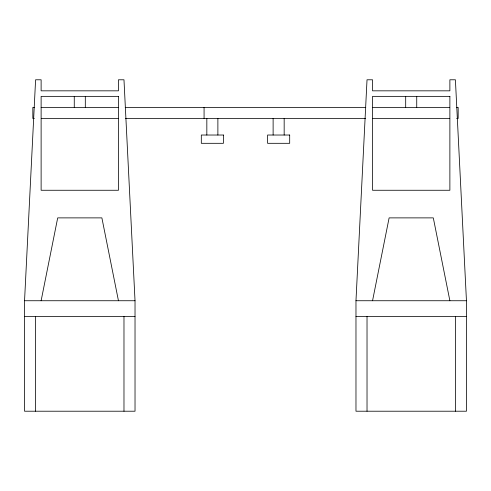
<?xml version="1.0" encoding="UTF-8"?>
<svg xmlns="http://www.w3.org/2000/svg" width="491" height="491" viewBox="0 0 491 491"><rect width="100%" height="100%" fill="white"/><g stroke="black" fill="none" stroke-linecap="round" stroke-linejoin="round"><path stroke-width="0.74" d="M24.55 300.738L35.598 79.788L41.121 79.788L41.121 90.835L118.454 90.835L118.454 79.788L123.978 79.788L135.025 300.738L135.025 411.213L24.55 411.213L24.55 300.738L135.025 300.738M355.975 300.738L367.023 79.788L372.546 79.788L372.546 90.835L449.879 90.835L449.879 79.788L455.403 79.788L466.45 300.738L466.45 411.213L355.975 411.213L355.975 300.738L466.45 300.738M41.121 300.738L57.693 217.881L101.883 217.881L118.454 300.738M372.546 300.738L389.118 217.881L433.308 217.881L449.879 300.738M34.339 107.406L32.836 107.406L32.836 118.454L34.364 118.454M41.121 107.406L118.276 107.406M125.174 107.406L365.826 107.406M372.724 107.406L449.725 107.406M456.63 107.406L458.164 107.406L458.164 118.454L456.636 118.454M41.256 118.454L118.552 118.454M125.444 118.454L365.556 118.454M372.448 118.454L449.744 118.454M24.55 316.517L135.025 316.517M355.975 316.517L466.45 316.517M455.403 316.572L455.403 411.213M416.736 96.359L416.736 107.406M405.689 96.359L405.689 107.406M367.023 316.572L367.023 411.213M284.166 118.454L284.166 135.025M273.119 118.454L273.119 135.025M217.881 118.454L217.881 135.025M206.834 118.454L206.834 135.025M204.072 107.406L204.072 118.454M123.978 316.572L123.978 411.213M85.311 96.359L85.311 107.406M74.264 96.359L74.264 107.406M35.598 316.572L35.598 411.213M118.454 96.359L41.121 96.359L41.121 190.263L118.454 190.263L118.454 96.359M449.879 96.359L372.546 96.359L372.546 190.263L449.879 190.263L449.879 96.359M223.405 135.025L201.31 135.025L201.31 143.311L223.405 143.311L223.405 135.025M289.69 135.025L267.595 135.025L267.595 143.311L289.69 143.311L289.69 135.025"/></g></svg>
